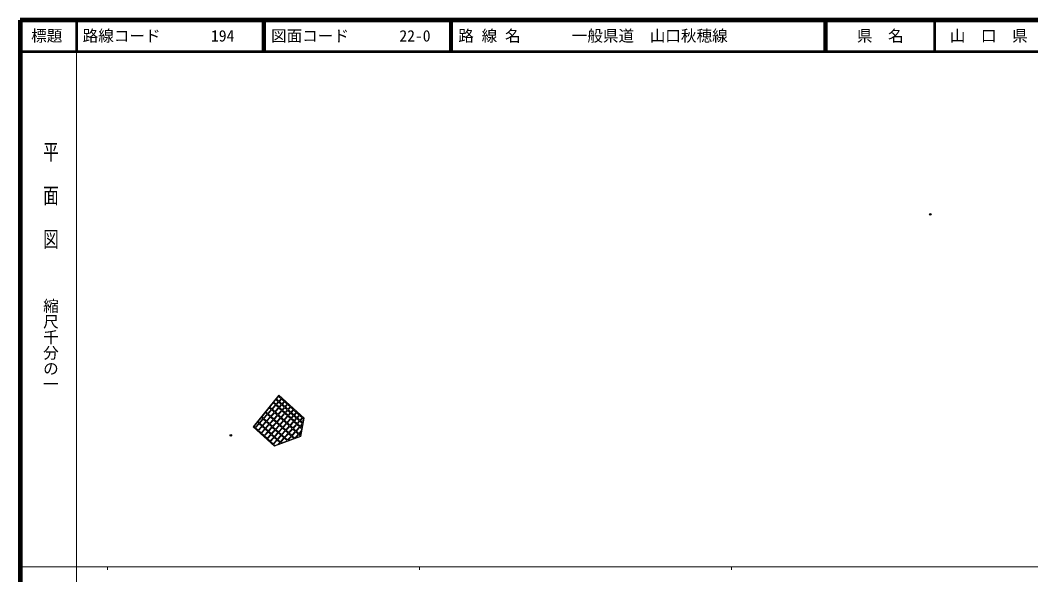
# Model space of a CAD drawing. Units: millimetres on the paper, with parts at other scales. Extents: x 40 to 680, y 20 to 380.
# Drawn here: x 40 to 363.9, y 202.4 to 380 of the extents above; entities that cross this region are included whole.
import ezdxf
from ezdxf.enums import TextEntityAlignment as Align

# ---------------------------------------------------------------- set-up
doc = ezdxf.new("R2010")
doc.units = ezdxf.units.MM
doc.header["$PDMODE"] = 32
doc.header["$PDSIZE"] = 0.5
for name, color, linetype, lineweight in [('M-BGD', 7, 'Continuous', 13), ('M-TTL', 2, 'Continuous', 140), ('M-TTL-BAND', 7, 'Continuous', 13), ('M-TTL-LINE', 7, 'Continuous', 50)]:
    doc.layers.add(name, color=color, linetype=linetype, lineweight=lineweight)
doc.layers.add('M-OTRS', color=6, linetype='Continuous')
doc.layers.add('M-TTL-TXT', color=7, linetype='Continuous')
doc.styles.add('@ＭＳ ゴシック', font='')
doc.styles.add('ＭＳ ゴシック', font='')
doc.styles.get('@ＭＳ ゴシック').set_extended_font_data('@MS Gothic')
doc.styles.get('ＭＳ ゴシック').set_extended_font_data('MS Gothic')

msp = doc.modelspace()

# ---------------------------------------------------------------- linework, layer by layer
at = {"layer": 'M-BGD'}
for p, q in [((119.693, 256.02), (122.854, 259.903)), ((122.146, 258.723), (122.81, 259.538)), ((122.81, 259.538), (123.621, 258.801)), ((122.854, 259.903), (130.983, 252.514)), ((114.625, 249.815), (119.693, 256.02)), ((118.761, 254.569), (119.854, 255.907)), ((119.838, 255.888), (120.459, 255.323)), ((120.028, 256.121), (121.102, 257.441)), ((120.028, 256.121), (120.661, 255.545)), ((121.805, 256.803), (120.661, 255.545)), ((121.949, 256.672), (120.806, 255.414)), ((121.102, 257.441), (121.805, 256.803)), ((121.292, 257.674), (121.956, 258.49)), ((121.292, 257.674), (122.007, 257.025)), ((122.767, 255.928), (121.623, 254.671)), ((121.949, 256.672), (122.767, 255.928)), ((121.956, 258.49), (122.713, 257.802)), ((122.713, 257.802), (122.007, 257.025)), ((122.146, 258.723), (122.915, 258.024)), ((122.857, 257.671), (122.151, 256.894)), ((122.151, 256.894), (122.968, 256.15)), ((122.857, 257.671), (123.675, 256.927)), ((123.621, 258.801), (122.915, 258.024)), ((123.675, 256.927), (122.968, 256.15)), ((123.765, 258.67), (123.059, 257.893)), ((123.059, 257.893), (123.877, 257.149)), ((123.819, 256.796), (123.113, 256.019)), ((123.113, 256.019), (123.93, 255.276)), ((123.765, 258.67), (124.583, 257.926)), ((123.819, 256.796), (124.637, 256.053)), ((124.583, 257.926), (123.877, 257.149)), ((124.637, 256.053), (123.93, 255.276)), ((124.727, 257.795), (124.021, 257.018)), ((124.021, 257.018), (124.839, 256.275)), ((124.781, 255.922), (124.075, 255.145)), ((124.727, 257.795), (125.545, 257.052)), ((124.781, 255.922), (125.599, 255.179)), ((125.545, 257.052), (124.839, 256.275)), ((125.689, 256.921), (124.983, 256.144)), ((124.983, 256.144), (125.8, 255.401)), ((125.689, 256.921), (126.507, 256.178)), ((126.507, 256.178), (125.8, 255.401)), ((126.651, 256.046), (125.945, 255.269)), ((126.651, 256.046), (127.469, 255.303)), ((116.227, 251.467), (117.304, 252.786)), ((117.304, 252.786), (117.769, 252.363)), ((117.494, 253.018), (118.571, 254.337)), ((117.494, 253.018), (117.971, 252.585)), ((119.114, 253.843), (117.971, 252.585)), ((119.258, 253.712), (118.115, 252.454)), ((118.571, 254.337), (119.114, 253.843)), ((118.761, 254.569), (119.316, 254.065)), ((120.076, 252.969), (118.933, 251.711)), ((120.22, 252.837), (119.077, 251.579)), ((119.258, 253.712), (120.076, 252.969)), ((120.459, 255.323), (119.316, 254.065)), ((120.604, 255.192), (119.46, 253.934)), ((119.46, 253.934), (120.278, 253.191)), ((120.22, 252.837), (121.038, 252.094)), ((121.421, 254.449), (120.278, 253.191)), ((121.566, 254.317), (120.422, 253.059)), ((120.422, 253.059), (121.24, 252.316)), ((120.604, 255.192), (121.421, 254.449)), ((120.806, 255.414), (121.623, 254.671)), ((122.383, 253.574), (121.24, 252.316)), ((122.528, 253.443), (121.384, 252.185)), ((121.566, 254.317), (122.383, 253.574)), ((122.911, 255.797), (121.768, 254.539)), ((121.768, 254.539), (122.585, 253.796)), ((123.345, 252.7), (122.202, 251.442)), ((122.528, 253.443), (123.345, 252.7)), ((123.729, 255.054), (122.585, 253.796)), ((123.873, 254.923), (122.729, 253.665)), ((122.729, 253.665), (123.547, 252.922)), ((122.911, 255.797), (123.729, 255.054)), ((124.691, 254.18), (123.547, 252.922)), ((124.835, 254.048), (123.691, 252.791)), ((123.691, 252.791), (124.509, 252.047)), ((123.873, 254.923), (124.691, 254.18)), ((124.075, 255.145), (124.892, 254.402)), ((125.653, 253.305), (124.509, 252.047)), ((125.797, 253.174), (124.653, 251.916)), ((124.835, 254.048), (125.653, 253.305)), ((125.599, 255.179), (124.892, 254.402)), ((125.743, 255.047), (125.037, 254.27)), ((125.037, 254.27), (125.854, 253.527)), ((125.743, 255.047), (126.561, 254.304)), ((125.797, 253.174), (126.615, 252.431)), ((126.561, 254.304), (125.854, 253.527)), ((125.945, 255.269), (126.762, 254.526)), ((126.705, 254.173), (125.999, 253.396)), ((125.999, 253.396), (126.816, 252.653)), ((126.705, 254.173), (127.523, 253.43)), ((127.469, 255.303), (126.762, 254.526)), ((127.523, 253.43), (126.816, 252.653)), ((127.613, 255.172), (126.907, 254.395)), ((126.907, 254.395), (127.724, 253.652)), ((127.667, 253.299), (126.961, 252.522)), ((127.613, 255.172), (128.431, 254.429)), ((127.667, 253.299), (128.485, 252.555)), ((128.431, 254.429), (127.724, 253.652)), ((128.575, 254.298), (127.869, 253.521)), ((127.869, 253.521), (128.686, 252.777)), ((128.575, 254.298), (129.393, 253.554)), ((129.393, 253.554), (128.686, 252.777)), ((129.537, 253.423), (128.831, 252.646)), ((128.831, 252.646), (129.648, 251.903)), ((129.537, 253.423), (130.355, 252.68)), ((130.355, 252.68), (129.648, 251.903)), ((114.625, 249.815), (121.504, 243.563)), ((114.96, 249.916), (116.037, 251.234)), ((114.96, 249.916), (115.28, 249.625)), ((116.424, 250.883), (115.28, 249.625)), ((116.568, 250.752), (115.424, 249.494)), ((115.424, 249.494), (116.242, 248.751)), ((116.037, 251.234), (116.424, 250.883)), ((116.227, 251.467), (116.625, 251.105)), ((117.386, 250.009), (116.242, 248.751)), ((117.53, 249.878), (116.386, 248.62)), ((116.568, 250.752), (117.386, 250.009)), ((117.769, 252.363), (116.625, 251.105)), ((117.913, 252.232), (116.77, 250.974)), ((116.77, 250.974), (117.587, 250.231)), ((117.53, 249.878), (118.348, 249.134)), ((118.731, 251.489), (117.587, 250.231)), ((118.875, 251.357), (117.732, 250.1)), ((117.732, 250.1), (118.549, 249.356)), ((117.913, 252.232), (118.731, 251.489)), ((118.115, 252.454), (118.933, 251.711)), ((119.693, 250.614), (118.549, 249.356)), ((119.837, 250.483), (118.694, 249.225)), ((118.875, 251.357), (119.693, 250.614)), ((119.077, 251.579), (119.895, 250.836)), ((120.655, 249.74), (119.511, 248.482)), ((120.799, 249.609), (119.656, 248.351)), ((119.837, 250.483), (120.655, 249.74)), ((121.038, 252.094), (119.895, 250.836)), ((121.182, 251.963), (120.039, 250.705)), ((120.039, 250.705), (120.857, 249.962)), ((120.799, 249.609), (121.617, 248.865)), ((122, 251.22), (120.857, 249.962)), ((122.144, 251.089), (121.001, 249.831)), ((121.001, 249.831), (121.819, 249.087)), ((121.182, 251.963), (122, 251.22)), ((121.384, 252.185), (122.202, 251.442)), ((122.962, 250.345), (121.819, 249.087)), ((123.106, 250.214), (121.963, 248.956)), ((122.144, 251.089), (122.962, 250.345)), ((123.49, 252.569), (122.346, 251.311)), ((122.346, 251.311), (123.164, 250.567)), ((123.924, 249.471), (122.781, 248.213)), ((123.106, 250.214), (123.924, 249.471)), ((124.307, 251.825), (123.164, 250.567)), ((124.452, 251.694), (123.308, 250.436)), ((123.308, 250.436), (124.126, 249.693)), ((123.49, 252.569), (124.307, 251.825)), ((125.269, 250.951), (124.126, 249.693)), ((125.414, 250.82), (124.27, 249.562)), ((124.27, 249.562), (125.088, 248.818)), ((124.452, 251.694), (125.269, 250.951)), ((124.653, 251.916), (125.471, 251.173)), ((126.231, 250.076), (125.088, 248.818)), ((126.376, 249.945), (125.232, 248.687)), ((125.414, 250.82), (126.231, 250.076)), ((126.615, 252.431), (125.471, 251.173)), ((126.759, 252.3), (125.615, 251.042)), ((125.615, 251.042), (126.433, 250.298)), ((126.376, 249.945), (127.193, 249.202)), ((127.577, 251.556), (126.433, 250.298)), ((127.721, 251.425), (126.577, 250.167)), ((126.577, 250.167), (127.395, 249.424)), ((126.759, 252.3), (127.577, 251.556)), ((126.961, 252.522), (127.778, 251.778)), ((128.538, 250.682), (127.395, 249.424)), ((128.683, 250.551), (127.539, 249.293)), ((127.721, 251.425), (128.538, 250.682)), ((128.485, 252.555), (127.778, 251.778)), ((128.629, 252.424), (127.923, 251.647)), ((127.923, 251.647), (128.74, 250.904)), ((129.5, 249.807), (128.357, 248.55)), ((129.645, 249.676), (128.501, 248.418)), ((128.629, 252.424), (129.447, 251.681)), ((128.683, 250.551), (129.5, 249.807)), ((129.447, 251.681), (128.74, 250.904)), ((129.591, 251.55), (128.885, 250.773)), ((128.885, 250.773), (129.702, 250.029)), ((129.591, 251.55), (130.409, 250.806)), ((129.645, 249.676), (130.182, 249.188)), ((130.409, 250.806), (129.702, 250.029)), ((130.499, 252.549), (129.793, 251.772)), ((129.793, 251.772), (130.511, 251.118)), ((130.409, 250.517), (129.847, 249.898)), ((129.847, 249.898), (130.242, 249.539)), ((129.986, 246.663), (130.983, 252.514)), ((130.242, 249.539), (130.409, 250.517)), ((130.499, 252.549), (130.721, 252.347)), ((130.511, 251.118), (130.721, 252.347)), ((116.386, 248.62), (117.204, 247.876)), ((118.348, 249.134), (117.204, 247.876)), ((118.492, 249.003), (117.348, 247.745)), ((117.348, 247.745), (118.166, 247.002)), ((119.31, 248.26), (118.166, 247.002)), ((119.454, 248.129), (118.31, 246.871)), ((118.31, 246.871), (119.128, 246.127)), ((118.492, 249.003), (119.31, 248.26)), ((118.694, 249.225), (119.511, 248.482)), ((120.272, 247.385), (119.128, 246.127)), ((120.416, 247.254), (119.272, 245.996)), ((119.454, 248.129), (120.272, 247.385)), ((119.656, 248.351), (120.473, 247.607)), ((121.233, 246.511), (120.09, 245.253)), ((121.378, 246.38), (120.234, 245.122)), ((120.416, 247.254), (121.233, 246.511)), ((121.617, 248.865), (120.473, 247.607)), ((121.761, 248.734), (120.618, 247.476)), ((120.618, 247.476), (121.435, 246.733)), ((121.378, 246.38), (122.195, 245.637)), ((122.579, 247.991), (121.435, 246.733)), ((121.504, 243.563), (129.986, 246.663)), ((122.723, 247.86), (121.58, 246.602)), ((121.58, 246.602), (122.397, 245.859)), ((121.761, 248.734), (122.579, 247.991)), ((121.963, 248.956), (122.781, 248.213)), ((123.541, 247.117), (122.397, 245.859)), ((123.685, 246.985), (122.542, 245.727)), ((122.723, 247.86), (123.541, 247.117)), ((124.068, 249.34), (122.925, 248.082)), ((122.925, 248.082), (123.743, 247.339)), ((124.503, 246.242), (123.359, 244.984)), ((123.685, 246.985), (124.503, 246.242)), ((124.886, 248.596), (123.743, 247.339)), ((125.03, 248.465), (123.887, 247.207)), ((123.887, 247.207), (124.704, 246.464)), ((124.068, 249.34), (124.886, 248.596)), ((125.848, 247.722), (124.704, 246.464)), ((125.992, 247.591), (124.849, 246.333)), ((124.849, 246.333), (125.666, 245.59)), ((125.03, 248.465), (125.848, 247.722)), ((125.232, 248.687), (126.05, 247.944)), ((126.81, 246.848), (125.666, 245.59)), ((126.954, 246.716), (125.811, 245.458)), ((125.992, 247.591), (126.81, 246.848)), ((127.193, 249.202), (126.05, 247.944)), ((127.338, 249.071), (126.194, 247.813)), ((126.194, 247.813), (127.012, 247.07)), ((126.954, 246.716), (127.68, 246.056)), ((128.155, 248.328), (127.012, 247.07)), ((128.299, 248.196), (127.156, 246.938)), ((127.156, 246.938), (127.974, 246.195)), ((127.338, 249.071), (128.155, 248.328)), ((127.539, 249.293), (128.357, 248.55)), ((129.117, 247.453), (127.974, 246.195)), ((128.299, 248.196), (129.117, 247.453)), ((129.261, 247.322), (128.326, 246.292)), ((128.326, 246.292), (129.801, 246.832)), ((128.501, 248.418), (129.319, 247.675)), ((129.261, 247.322), (129.801, 246.832)), ((130.065, 248.495), (129.319, 247.675)), ((130.004, 248.139), (129.463, 247.544)), ((129.463, 247.544), (129.844, 247.198)), ((129.783, 246.844), (129.784, 246.847)), ((129.844, 247.198), (130.004, 248.139)), ((130.065, 248.495), (130.182, 249.188)), ((119.272, 245.996), (120.09, 245.253)), ((120.234, 245.122), (121.052, 244.379)), ((122.195, 245.637), (121.052, 244.379)), ((122.34, 245.505), (121.196, 244.247)), ((121.196, 244.247), (121.636, 243.847)), ((121.636, 243.847), (122.669, 244.225)), ((122.34, 245.505), (123.157, 244.762)), ((122.542, 245.727), (123.359, 244.984)), ((123.157, 244.762), (122.669, 244.225)), ((123.302, 244.631), (123.064, 244.369)), ((123.064, 244.369), (123.439, 244.506)), ((123.302, 244.631), (123.439, 244.506)), ((124.647, 246.111), (123.503, 244.853)), ((123.503, 244.853), (123.757, 244.623)), ((123.757, 244.623), (125.3, 245.187)), ((124.647, 246.111), (125.465, 245.368)), ((125.465, 245.368), (125.3, 245.187)), ((125.811, 245.458), (125.878, 245.398)), ((125.878, 245.398), (127.68, 246.056))]:
    msp.add_line(p, q, dxfattribs=at)
at = {"layer": 'M-OTRS'}
for p in [(331.656, 317.833), (107.486, 247.058)]:
    msp.add_point(p, dxfattribs=at)
at = {"layer": 'M-TTL'}
for p, q in [((40, 380), (40, 20)), ((680, 380), (40, 380))]:
    msp.add_line(p, q, dxfattribs=at)
at = {"layer": 'M-TTL-BAND'}
for p, q in [((58, 370), (58, 20)), ((40, 205), (579, 205)), ((68, 205), (68, 204)), ((168, 205), (168, 204)), ((268, 205), (268, 204))]:
    msp.add_line(p, q, dxfattribs=at)
at = {"layer": 'M-TTL-LINE'}
for p, q in [((58, 380), (58, 370)), ((117.75, 380), (117.75, 370)), ((118.25, 380), (118.25, 370)), ((177.75, 380), (177.75, 370)), ((178.25, 380), (178.25, 370)), ((297.75, 380), (297.75, 370)), ((298.25, 380), (298.25, 370)), ((333, 380), (333, 370)), ((40, 370), (680, 370))]:
    msp.add_line(p, q, dxfattribs=at)

# ---------------------------------------------------------------- texts
at = {"layer": 'M-TTL-BAND', "style": '@ＭＳ ゴシック', "width": 1.4}
msp.add_text('平  面  図', height=3.666, rotation=270, dxfattribs=at).set_placement((49.777, 306.475), align=Align.MIDDLE_RIGHT)
at = {"layer": 'M-TTL-BAND', "style": '@ＭＳ ゴシック'}
msp.add_text('縮尺千分の一', height=3.666, rotation=270, dxfattribs=at).set_placement((49.777, 261.03), align=Align.MIDDLE_RIGHT)
at = {"layer": 'M-TTL-TXT', "style": 'ＭＳ ゴシック'}
for s, p in [('標題', (48.5, 375)), ('県\u3000名', (315.625, 375)), ('山\u3000口\u3000県', (350.375, 375))]:
    msp.add_text(s, height=3.666, dxfattribs=at).set_placement(p, align=Align.MIDDLE_CENTER)
for s, p in [('路線コード', (60, 375)), ('194', (101.142, 375)), ('図面コード', (120.38, 375)), ('22-0', (161.521, 375)), ('路 線 名', (180.38, 375)), ('一般県道\u3000山口秋穂線', (216.734, 375))]:
    msp.add_text(s, height=3.666, dxfattribs=at).set_placement(p, align=Align.MIDDLE_LEFT)

doc.saveas('drawing.dxf')
